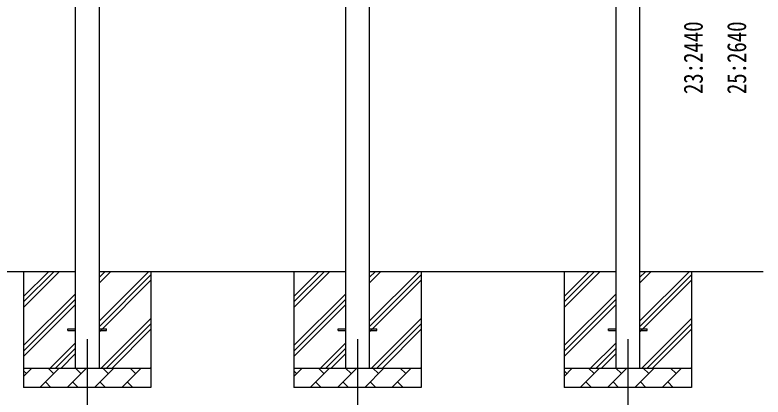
# Model space of a CAD drawing. Units: millimetres, scale not verified. Extents: x -12615 to 12615, y -8910 to 8910.
# Drawn here: x 381 to 4257, y -5632 to -3650 of the extents above; entities that cross this region are included whole.
import ezdxf
from ezdxf.enums import TextEntityAlignment as Align

# ---------------------------------------------------------------- set-up
doc = ezdxf.new("R2010")
doc.units = ezdxf.units.MM
doc.header["$LTSCALE"] = 40
for name, color, linetype in [('0-3_YKK_12', 2, 'Continuous'), ('0-4_YKK_13', 4, 'Continuous'), ('0-5_YKK_A1', 4, 'Continuous'), ('0-6_YKK_D', 6, 'Continuous')]:
    doc.layers.add(name, color=color, linetype=linetype)
doc.styles.add('ＭＳ ゴシック', font='')
doc.styles.get('ＭＳ ゴシック').set_extended_font_data('MS Gothic')

msp = doc.modelspace()

# ---------------------------------------------------------------- linework, layer by layer
at = {"layer": '0-3_YKK_12'}
for p, q in [((755.9, -5332.18), (755.9, -5832.18)), ((2155.9, -5332.18), (2155.9, -5832.18)), ((3555.9, -5332.18), (3555.9, -5832.18))]:
    msp.add_line(p, q, dxfattribs=at)
at = {"layer": '0-4_YKK_13'}
for p, q in [((655.9, -5277.68), (693.4, -5277.68)), ((655.9, -5286.68), (655.9, -5277.68)), ((655.9, -5286.68), (693.4, -5286.68)), ((818.4, -5277.68), (855.9, -5277.68)), ((818.4, -5286.68), (855.9, -5286.68)), ((855.9, -5286.68), (855.9, -5277.68)), ((2055.9, -5277.68), (2093.4, -5277.68)), ((2055.9, -5286.68), (2055.9, -5277.68)), ((2055.9, -5286.68), (2093.4, -5286.68)), ((2218.4, -5277.68), (2255.9, -5277.68)), ((2218.4, -5286.68), (2255.9, -5286.68)), ((2255.9, -5286.68), (2255.9, -5277.68)), ((3455.9, -5277.68), (3493.4, -5277.68)), ((3455.9, -5286.68), (3455.9, -5277.68)), ((3455.9, -5286.68), (3493.4, -5286.68)), ((3618.4, -5277.68), (3655.9, -5277.68)), ((3618.4, -5286.68), (3655.9, -5286.68)), ((3655.9, -5286.68), (3655.9, -5277.68))]:
    msp.add_line(p, q, dxfattribs=at)
at = {"layer": '0-5_YKK_A1'}
for p, q in [((3493.4, -2544.68), (3493.4, -5482.18)), ((3618.4, -5482.18), (3618.4, -2544.68)), ((2093.4, -2591.35), (2093.4, -5482.18)), ((2218.4, -5482.18), (2218.4, -2591.35)), ((693.4, -2638.02), (693.4, -5482.18)), ((818.4, -5482.18), (818.4, -2638.02)), ((693.4, -4982.18), (-581.6, -4982.18)), ((425.9, -4982.18), (425.9, -5582.18)), ((425.9, -5167.23), (610.95, -4982.18)), ((425.9, -5138.95), (582.67, -4982.18)), ((425.9, -5110.67), (554.38, -4982.18)), ((2093.4, -4982.18), (818.4, -4982.18)), ((818.4, -5237.28), (1073.5, -4982.18)), ((818.4, -5039.29), (875.51, -4982.18)), ((818.4, -5011.01), (847.22, -4982.18)), ((818.4, -5265.57), (1085.9, -4998.07)), ((1085.9, -4982.18), (1085.9, -5582.18)), ((1825.9, -4982.18), (1825.9, -5582.18)), ((1825.9, -5167.23), (2010.95, -4982.18)), ((1825.9, -5138.95), (1982.67, -4982.18)), ((1825.9, -5110.67), (1954.38, -4982.18)), ((3493.4, -4982.18), (2218.4, -4982.18)), ((2218.4, -5237.28), (2473.5, -4982.18)), ((2218.4, -5039.29), (2275.51, -4982.18)), ((2218.4, -5011.01), (2247.22, -4982.18)), ((2218.4, -5265.57), (2485.9, -4998.07)), ((2485.9, -4982.18), (2485.9, -5582.18)), ((3225.9, -4982.18), (3225.9, -5582.18)), ((3225.9, -5167.23), (3410.95, -4982.18)), ((3225.9, -5138.95), (3382.67, -4982.18)), ((3225.9, -5110.67), (3354.38, -4982.18)), ((4256.78, -4982.18), (3618.4, -4982.18)), ((3618.4, -5237.28), (3873.5, -4982.18)), ((3618.4, -5039.29), (3675.51, -4982.18)), ((3618.4, -5011.01), (3647.22, -4982.18)), ((3618.4, -5265.57), (3885.9, -4998.07)), ((3885.9, -4982.18), (3885.9, -5582.18)), ((818.4, -5293.85), (1085.9, -5026.35)), ((2218.4, -5293.85), (2485.9, -5026.35)), ((3618.4, -5293.85), (3885.9, -5026.35)), ((425.9, -5365.22), (693.4, -5097.72)), ((1825.9, -5365.22), (2093.4, -5097.72)), ((3225.9, -5365.22), (3493.4, -5097.72)), ((425.9, -5393.51), (693.4, -5126.01)), ((425.9, -5421.79), (693.4, -5154.29)), ((1825.9, -5393.51), (2093.4, -5126.01)), ((1825.9, -5421.79), (2093.4, -5154.29)), ((3225.9, -5393.51), (3493.4, -5126.01)), ((3225.9, -5421.79), (3493.4, -5154.29)), ((828.06, -5482.18), (1085.9, -5224.34)), ((2228.06, -5482.18), (2485.9, -5224.34)), ((3628.06, -5482.18), (3885.9, -5224.34)), ((856.34, -5482.18), (1085.9, -5252.62)), ((2256.34, -5482.18), (2485.9, -5252.62)), ((3656.34, -5482.18), (3885.9, -5252.62)), ((884.62, -5482.18), (1085.9, -5280.91)), ((2284.62, -5482.18), (2485.9, -5280.91)), ((3684.62, -5482.18), (3885.9, -5280.91)), ((563.5, -5482.18), (693.4, -5352.28)), ((591.78, -5482.18), (693.4, -5380.57)), ((1963.5, -5482.18), (2093.4, -5352.28)), ((1991.78, -5482.18), (2093.4, -5380.57)), ((3363.5, -5482.18), (3493.4, -5352.28)), ((3391.78, -5482.18), (3493.4, -5380.57)), ((620.07, -5482.18), (693.4, -5408.85)), ((2020.07, -5482.18), (2093.4, -5408.85)), ((3420.07, -5482.18), (3493.4, -5408.85)), ((425.9, -5482.18), (1085.9, -5482.18)), ((425.9, -5525.08), (468.79, -5482.18)), ((440.24, -5510.74), (425.9, -5496.4)), ((510.21, -5582.18), (610.21, -5482.18)), ((581.66, -5510.74), (553.11, -5482.18)), ((651.63, -5582.18), (751.63, -5482.18)), ((723.08, -5510.74), (694.53, -5482.18)), ((793.06, -5582.18), (893.06, -5482.18)), ((864.5, -5510.74), (835.95, -5482.18)), ((934.48, -5582.18), (1034.48, -5482.18)), ((1005.92, -5510.74), (977.37, -5482.18)), ((1082.61, -5482.18), (1085.9, -5478.9)), ((1825.9, -5482.18), (2485.9, -5482.18)), ((1825.9, -5525.08), (1868.79, -5482.18)), ((1840.24, -5510.74), (1825.9, -5496.4)), ((1910.21, -5582.18), (2010.21, -5482.18)), ((1981.66, -5510.74), (1953.11, -5482.18)), ((2051.63, -5582.18), (2151.63, -5482.18)), ((2123.08, -5510.74), (2094.53, -5482.18)), ((2193.06, -5582.18), (2293.06, -5482.18)), ((2264.5, -5510.74), (2235.95, -5482.18)), ((2334.48, -5582.18), (2434.48, -5482.18)), ((2405.92, -5510.74), (2377.37, -5482.18)), ((2482.61, -5482.18), (2485.9, -5478.9)), ((3225.9, -5482.18), (3885.9, -5482.18)), ((3225.9, -5525.08), (3268.79, -5482.18)), ((3240.24, -5510.74), (3225.9, -5496.4)), ((3310.21, -5582.18), (3410.21, -5482.18)), ((3381.66, -5510.74), (3353.11, -5482.18)), ((3451.63, -5582.18), (3551.63, -5482.18)), ((3523.08, -5510.74), (3494.53, -5482.18)), ((3593.06, -5582.18), (3693.06, -5482.18)), ((3664.5, -5510.74), (3635.95, -5482.18)), ((3734.48, -5582.18), (3834.48, -5482.18)), ((3805.92, -5510.74), (3777.37, -5482.18)), ((3882.61, -5482.18), (3885.9, -5478.9)), ((538.77, -5553.63), (567.32, -5582.18)), ((680.19, -5553.63), (708.74, -5582.18)), ((821.61, -5553.63), (850.16, -5582.18)), ((963.03, -5553.63), (991.58, -5582.18)), ((1938.77, -5553.63), (1967.32, -5582.18)), ((2080.19, -5553.63), (2108.74, -5582.18)), ((2221.61, -5553.63), (2250.16, -5582.18)), ((2363.03, -5553.63), (2391.58, -5582.18)), ((3338.77, -5553.63), (3367.32, -5582.18)), ((3480.19, -5553.63), (3508.74, -5582.18)), ((3621.61, -5553.63), (3650.16, -5582.18)), ((3763.03, -5553.63), (3791.58, -5582.18)), ((1085.9, -5582.18), (425.9, -5582.18)), ((2485.9, -5582.18), (1825.9, -5582.18)), ((3885.9, -5582.18), (3225.9, -5582.18))]:
    msp.add_line(p, q, dxfattribs=at)

# ---------------------------------------------------------------- texts
at = {"layer": '0-6_YKK_D', "style": 'ＭＳ ゴシック', "width": 0.8}
for s, p in [('23:2440', (3974.08, -4060.98)), ('25:2640', (4199.08, -4060.98))]:
    msp.add_text(s, height=98.97, rotation=90, dxfattribs=at).set_placement(p, align=Align.BOTTOM_LEFT)

doc.saveas('drawing.dxf')
